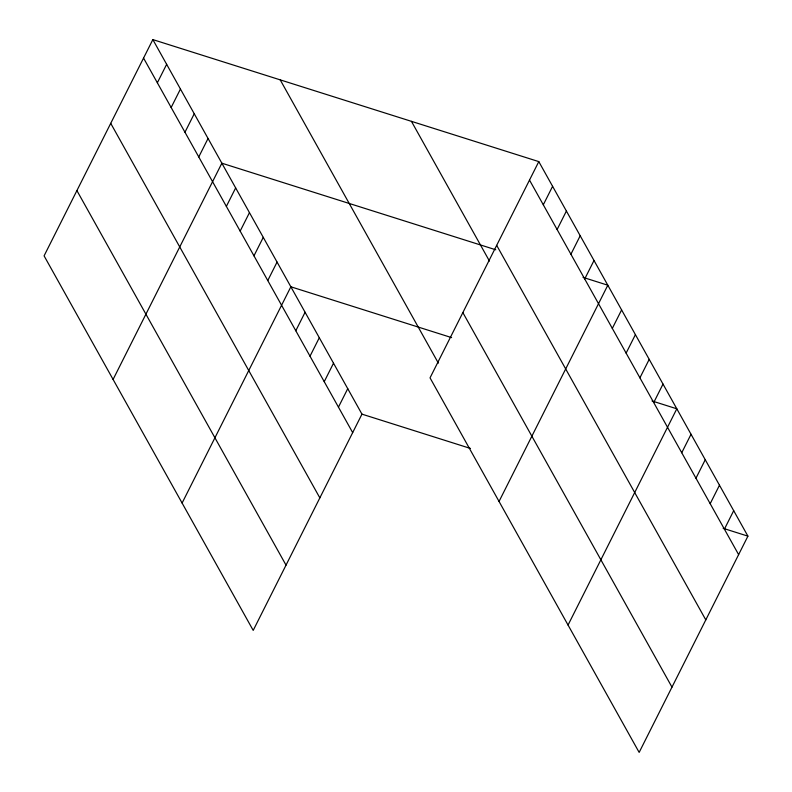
<?xml version="1.0" encoding="UTF-8"?>
<svg xmlns="http://www.w3.org/2000/svg" width="792" height="792" viewBox="0 0 792 792"><rect width="100%" height="100%" fill="white"/><g stroke="black" fill="none" stroke-linecap="round" stroke-linejoin="round"><path stroke-width="1.19" d="M152.846 39.6L44.085 255.856L253.202 630.392L361.964 414.147L152.846 39.6L538.798 161.608L747.915 536.144L639.154 752.4L430.036 377.853L538.798 161.608M157.351 82.794L166.647 64.32M171.151 107.514L180.447 89.041M184.962 132.234L194.248 113.761M198.762 156.955L208.048 138.481M113.088 379.447L221.859 163.201L495.772 249.787M226.364 206.395L235.66 187.922M240.164 231.115L249.46 212.642M253.965 255.836L263.261 237.362M267.765 280.556L277.061 262.083M182.101 503.049L290.862 286.793L451.608 337.61M295.792 330.749L305.088 312.266M310.009 356.212L319.305 337.738M324.235 381.685L333.521 363.201M338.451 407.147L347.747 388.674M543.302 204.801L552.598 186.328M557.113 229.522L566.399 211.048M570.913 254.242L580.199 235.769M584.714 278.962L594.01 260.489M499.039 501.455L607.811 285.209L583.041 277.378M612.315 328.403L621.611 309.92M626.116 353.123L635.412 334.64M639.916 377.843L649.212 359.36M653.727 402.564L663.013 384.08M568.052 625.056L676.813 408.801L652.054 400.97M681.744 452.747L691.04 434.273M695.96 478.219L705.256 459.736M710.186 503.692L719.482 485.209M724.403 529.155L733.699 510.682M361.964 414.147L470.458 448.44M723.155 528.323L747.915 536.144M529.501 180.081L738.629 554.628M496.683 245.352L705.801 619.889M411.434 121.344L489.446 261.063M462.855 312.592L671.982 687.139M280.21 79.863L438.372 363.142M143.55 58.073L352.678 432.62M110.731 123.344L319.849 497.881M76.903 190.585L286.031 565.132"/></g></svg>
